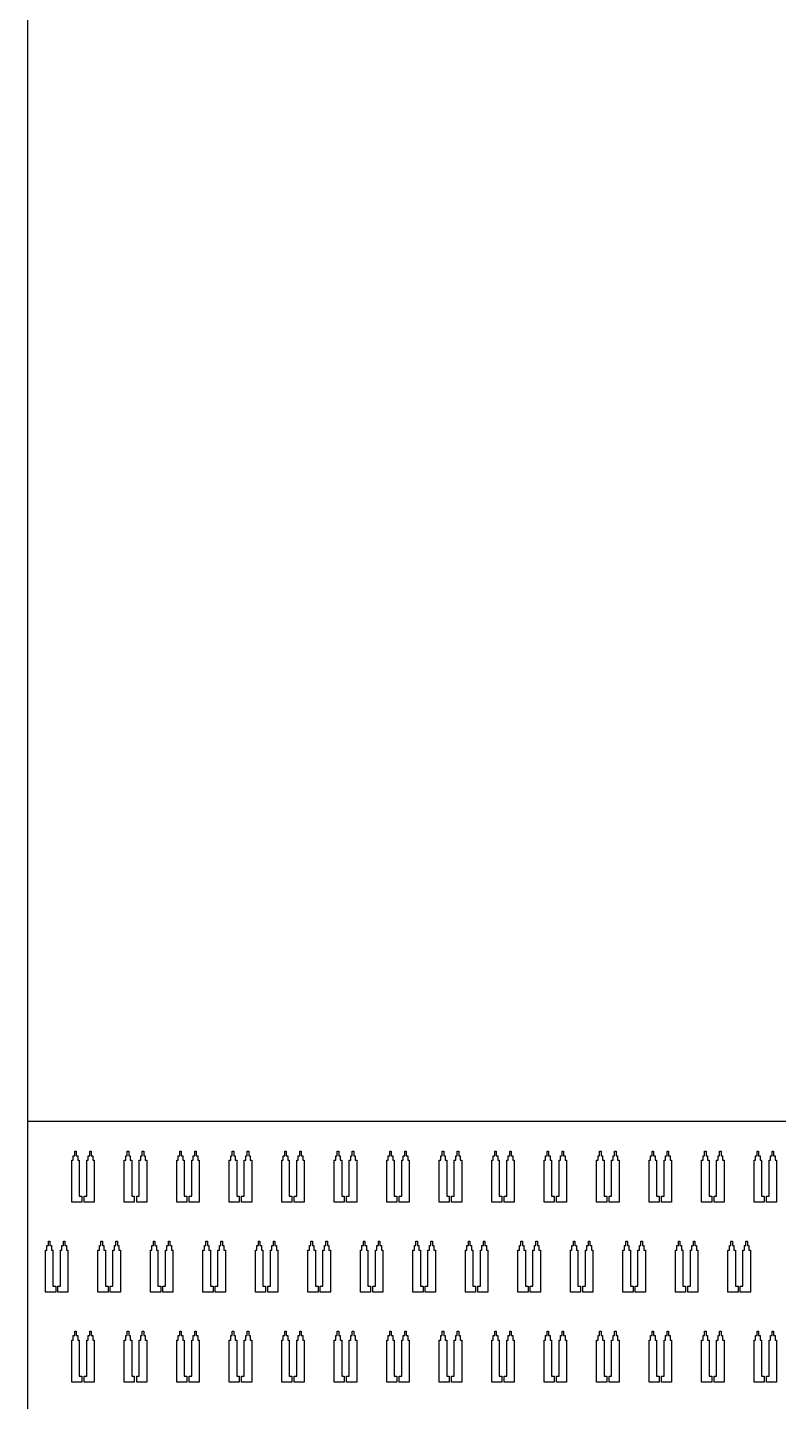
# Model space of a CAD drawing. Extents: x -38350 to 38650, y -35000 to 36000.
# Drawn here: x 20000 to 20501, y -21547 to -20630 of the extents above; entities that cross this region are included whole.
import ezdxf

# ---------------------------------------------------------------- set-up
doc = ezdxf.new("R2010")
doc.units = 0
doc.header["$MEASUREMENT"] = 0
doc.layers.add('Layer1', color=10, linetype='Continuous')

msp = doc.modelspace()

# ---------------------------------------------------------------- linework, layer by layer
for p, q in [((20000, -15000), (20000, -30000)), ((20029.5, -21414), (20029.5, -21386)), ((20029.5, -21386), (20030.5, -21386)), ((20030.5, -21386), (20030.5, -21383)), ((20030.5, -21383), (20031.5, -21383)), ((20031.5, -21383), (20031.5, -21380)), ((20031.5, -21380), (20032.5, -21380)), ((20032.5, -21380), (20032.5, -21383)), ((20032.5, -21383), (20033.5, -21383)), ((20033.5, -21383), (20033.5, -21386)), ((20033.5, -21386), (20034.5, -21386)), ((20034.5, -21386), (20034.5, -21410)), ((20039.5, -21410), (20039.5, -21386)), ((20039.5, -21386), (20040.5, -21386)), ((20040.5, -21386), (20040.5, -21383)), ((20040.5, -21383), (20041.5, -21383)), ((20041.5, -21383), (20041.5, -21380)), ((20041.5, -21380), (20042.5, -21380)), ((20042.5, -21380), (20042.5, -21383)), ((20042.5, -21383), (20043.5, -21383)), ((20043.5, -21383), (20043.5, -21386)), ((20043.5, -21386), (20044.5, -21386)), ((20044.5, -21386), (20044.5, -21414)), ((20064.5, -21414), (20064.5, -21386)), ((20064.5, -21386), (20065.5, -21386)), ((20065.5, -21386), (20065.5, -21383)), ((20065.5, -21383), (20066.5, -21383)), ((20066.5, -21383), (20066.5, -21380)), ((20066.5, -21380), (20067.5, -21380)), ((20067.5, -21380), (20067.5, -21383)), ((20067.5, -21383), (20068.5, -21383)), ((20068.5, -21383), (20068.5, -21386)), ((20068.5, -21386), (20069.5, -21386)), ((20069.5, -21386), (20069.5, -21410)), ((20074.5, -21410), (20074.5, -21386)), ((20074.5, -21386), (20075.5, -21386)), ((20075.5, -21386), (20075.5, -21383)), ((20075.5, -21383), (20076.5, -21383)), ((20076.5, -21383), (20076.5, -21380)), ((20076.5, -21380), (20077.5, -21380)), ((20077.5, -21380), (20077.5, -21383)), ((20077.5, -21383), (20078.5, -21383)), ((20078.5, -21383), (20078.5, -21386)), ((20078.5, -21386), (20079.5, -21386)), ((20079.5, -21386), (20079.5, -21414)), ((20099.5, -21414), (20099.5, -21386)), ((20099.5, -21386), (20100.5, -21386)), ((20100.5, -21386), (20100.5, -21383)), ((20100.5, -21383), (20101.5, -21383)), ((20101.5, -21383), (20101.5, -21380)), ((20101.5, -21380), (20102.5, -21380)), ((20102.5, -21380), (20102.5, -21383)), ((20102.5, -21383), (20103.5, -21383)), ((20103.5, -21383), (20103.5, -21386)), ((20103.5, -21386), (20104.5, -21386)), ((20104.5, -21386), (20104.5, -21410)), ((20109.5, -21410), (20109.5, -21386)), ((20109.5, -21386), (20110.5, -21386)), ((20110.5, -21386), (20110.5, -21383)), ((20110.5, -21383), (20111.5, -21383)), ((20111.5, -21383), (20111.5, -21380)), ((20111.5, -21380), (20112.5, -21380)), ((20112.5, -21380), (20112.5, -21383)), ((20112.5, -21383), (20113.5, -21383)), ((20113.5, -21383), (20113.5, -21386)), ((20113.5, -21386), (20114.5, -21386)), ((20114.5, -21386), (20114.5, -21414)), ((20134.5, -21414), (20134.5, -21386)), ((20134.5, -21386), (20135.5, -21386)), ((20135.5, -21386), (20135.5, -21383)), ((20135.5, -21383), (20136.5, -21383)), ((20136.5, -21383), (20136.5, -21380)), ((20136.5, -21380), (20137.5, -21380)), ((20137.5, -21380), (20137.5, -21383)), ((20137.5, -21383), (20138.5, -21383)), ((20138.5, -21383), (20138.5, -21386)), ((20138.5, -21386), (20139.5, -21386)), ((20139.5, -21386), (20139.5, -21410)), ((20144.5, -21410), (20144.5, -21386)), ((20144.5, -21386), (20145.5, -21386)), ((20145.5, -21386), (20145.5, -21383)), ((20145.5, -21383), (20146.5, -21383)), ((20146.5, -21383), (20146.5, -21380)), ((20146.5, -21380), (20147.5, -21380)), ((20147.5, -21380), (20147.5, -21383)), ((20147.5, -21383), (20148.5, -21383)), ((20148.5, -21383), (20148.5, -21386)), ((20148.5, -21386), (20149.5, -21386)), ((20149.5, -21386), (20149.5, -21414)), ((20169.5, -21414), (20169.5, -21386)), ((20169.5, -21386), (20170.5, -21386)), ((20170.5, -21386), (20170.5, -21383)), ((20170.5, -21383), (20171.5, -21383)), ((20171.5, -21383), (20171.5, -21380)), ((20171.5, -21380), (20172.5, -21380)), ((20172.5, -21380), (20172.5, -21383)), ((20172.5, -21383), (20173.5, -21383)), ((20173.5, -21383), (20173.5, -21386)), ((20173.5, -21386), (20174.5, -21386)), ((20174.5, -21386), (20174.5, -21410)), ((20179.5, -21410), (20179.5, -21386)), ((20179.5, -21386), (20180.5, -21386)), ((20180.5, -21386), (20180.5, -21383)), ((20180.5, -21383), (20181.5, -21383)), ((20181.5, -21383), (20181.5, -21380)), ((20181.5, -21380), (20182.5, -21380)), ((20182.5, -21380), (20182.5, -21383)), ((20182.5, -21383), (20183.5, -21383)), ((20183.5, -21383), (20183.5, -21386)), ((20183.5, -21386), (20184.5, -21386)), ((20184.5, -21386), (20184.5, -21414)), ((20204.5, -21414), (20204.5, -21386)), ((20204.5, -21386), (20205.5, -21386)), ((20205.5, -21386), (20205.5, -21383)), ((20205.5, -21383), (20206.5, -21383)), ((20206.5, -21383), (20206.5, -21380)), ((20206.5, -21380), (20207.5, -21380)), ((20207.5, -21380), (20207.5, -21383)), ((20207.5, -21383), (20208.5, -21383)), ((20208.5, -21383), (20208.5, -21386)), ((20208.5, -21386), (20209.5, -21386)), ((20209.5, -21386), (20209.5, -21410)), ((20214.5, -21410), (20214.5, -21386)), ((20214.5, -21386), (20215.5, -21386)), ((20215.5, -21386), (20215.5, -21383)), ((20215.5, -21383), (20216.5, -21383)), ((20216.5, -21383), (20216.5, -21380)), ((20216.5, -21380), (20217.5, -21380)), ((20217.5, -21380), (20217.5, -21383)), ((20217.5, -21383), (20218.5, -21383)), ((20218.5, -21383), (20218.5, -21386)), ((20218.5, -21386), (20219.5, -21386)), ((20219.5, -21386), (20219.5, -21414)), ((20239.5, -21414), (20239.5, -21386)), ((20239.5, -21386), (20240.5, -21386)), ((20240.5, -21386), (20240.5, -21383)), ((20240.5, -21383), (20241.5, -21383)), ((20241.5, -21383), (20241.5, -21380)), ((20241.5, -21380), (20242.5, -21380)), ((20242.5, -21380), (20242.5, -21383)), ((20242.5, -21383), (20243.5, -21383)), ((20243.5, -21383), (20243.5, -21386)), ((20243.5, -21386), (20244.5, -21386)), ((20244.5, -21386), (20244.5, -21410)), ((20249.5, -21410), (20249.5, -21386)), ((20249.5, -21386), (20250.5, -21386)), ((20250.5, -21386), (20250.5, -21383)), ((20250.5, -21383), (20251.5, -21383)), ((20251.5, -21383), (20251.5, -21380)), ((20251.5, -21380), (20252.5, -21380)), ((20252.5, -21380), (20252.5, -21383)), ((20252.5, -21383), (20253.5, -21383)), ((20253.5, -21383), (20253.5, -21386)), ((20253.5, -21386), (20254.5, -21386)), ((20254.5, -21386), (20254.5, -21414)), ((20274.5, -21414), (20274.5, -21386)), ((20274.5, -21386), (20275.5, -21386)), ((20275.5, -21386), (20275.5, -21383)), ((20275.5, -21383), (20276.5, -21383)), ((20276.5, -21383), (20276.5, -21380)), ((20276.5, -21380), (20277.5, -21380)), ((20277.5, -21380), (20277.5, -21383)), ((20277.5, -21383), (20278.5, -21383)), ((20278.5, -21383), (20278.5, -21386)), ((20278.5, -21386), (20279.5, -21386)), ((20279.5, -21386), (20279.5, -21410)), ((20284.5, -21410), (20284.5, -21386)), ((20284.5, -21386), (20285.5, -21386)), ((20285.5, -21386), (20285.5, -21383)), ((20285.5, -21383), (20286.5, -21383)), ((20286.5, -21383), (20286.5, -21380)), ((20286.5, -21380), (20287.5, -21380)), ((20287.5, -21380), (20287.5, -21383)), ((20287.5, -21383), (20288.5, -21383)), ((20288.5, -21383), (20288.5, -21386)), ((20288.5, -21386), (20289.5, -21386)), ((20289.5, -21386), (20289.5, -21414)), ((20309.5, -21414), (20309.5, -21386)), ((20309.5, -21386), (20310.5, -21386)), ((20310.5, -21386), (20310.5, -21383)), ((20310.5, -21383), (20311.5, -21383)), ((20311.5, -21383), (20311.5, -21380)), ((20311.5, -21380), (20312.5, -21380)), ((20312.5, -21380), (20312.5, -21383)), ((20312.5, -21383), (20313.5, -21383)), ((20313.5, -21383), (20313.5, -21386)), ((20313.5, -21386), (20314.5, -21386)), ((20314.5, -21386), (20314.5, -21410)), ((20319.5, -21410), (20319.5, -21386)), ((20319.5, -21386), (20320.5, -21386)), ((20320.5, -21386), (20320.5, -21383)), ((20320.5, -21383), (20321.5, -21383)), ((20321.5, -21383), (20321.5, -21380)), ((20321.5, -21380), (20322.5, -21380)), ((20322.5, -21380), (20322.5, -21383)), ((20322.5, -21383), (20323.5, -21383)), ((20323.5, -21383), (20323.5, -21386)), ((20323.5, -21386), (20324.5, -21386)), ((20324.5, -21386), (20324.5, -21414)), ((20344.5, -21414), (20344.5, -21386)), ((20344.5, -21386), (20345.5, -21386)), ((20345.5, -21386), (20345.5, -21383)), ((20345.5, -21383), (20346.5, -21383)), ((20346.5, -21383), (20346.5, -21380)), ((20346.5, -21380), (20347.5, -21380)), ((20347.5, -21380), (20347.5, -21383)), ((20347.5, -21383), (20348.5, -21383)), ((20348.5, -21383), (20348.5, -21386)), ((20348.5, -21386), (20349.5, -21386)), ((20349.5, -21386), (20349.5, -21410)), ((20354.5, -21410), (20354.5, -21386)), ((20354.5, -21386), (20355.5, -21386)), ((20355.5, -21386), (20355.5, -21383)), ((20355.5, -21383), (20356.5, -21383)), ((20356.5, -21383), (20356.5, -21380)), ((20356.5, -21380), (20357.5, -21380)), ((20357.5, -21380), (20357.5, -21383)), ((20357.5, -21383), (20358.5, -21383)), ((20358.5, -21383), (20358.5, -21386)), ((20358.5, -21386), (20359.5, -21386)), ((20359.5, -21386), (20359.5, -21414)), ((20379.5, -21414), (20379.5, -21386)), ((20379.5, -21386), (20380.5, -21386)), ((20380.5, -21386), (20380.5, -21383)), ((20380.5, -21383), (20381.5, -21383)), ((20381.5, -21383), (20381.5, -21380)), ((20381.5, -21380), (20382.5, -21380)), ((20382.5, -21380), (20382.5, -21383)), ((20382.5, -21383), (20383.5, -21383)), ((20383.5, -21383), (20383.5, -21386)), ((20383.5, -21386), (20384.5, -21386)), ((20384.5, -21386), (20384.5, -21410)), ((20389.5, -21410), (20389.5, -21386)), ((20389.5, -21386), (20390.5, -21386)), ((20390.5, -21386), (20390.5, -21383)), ((20390.5, -21383), (20391.5, -21383)), ((20391.5, -21383), (20391.5, -21380)), ((20391.5, -21380), (20392.5, -21380)), ((20392.5, -21380), (20392.5, -21383)), ((20392.5, -21383), (20393.5, -21383)), ((20393.5, -21383), (20393.5, -21386)), ((20393.5, -21386), (20394.5, -21386)), ((20394.5, -21386), (20394.5, -21414)), ((20414.5, -21414), (20414.5, -21386)), ((20414.5, -21386), (20415.5, -21386)), ((20415.5, -21386), (20415.5, -21383)), ((20415.5, -21383), (20416.5, -21383)), ((20416.5, -21383), (20416.5, -21380)), ((20416.5, -21380), (20417.5, -21380)), ((20417.5, -21380), (20417.5, -21383)), ((20417.5, -21383), (20418.5, -21383)), ((20418.5, -21383), (20418.5, -21386)), ((20418.5, -21386), (20419.5, -21386)), ((20419.5, -21386), (20419.5, -21410)), ((20424.5, -21410), (20424.5, -21386)), ((20424.5, -21386), (20425.5, -21386)), ((20425.5, -21386), (20425.5, -21383)), ((20425.5, -21383), (20426.5, -21383)), ((20426.5, -21383), (20426.5, -21380)), ((20426.5, -21380), (20427.5, -21380)), ((20427.5, -21380), (20427.5, -21383)), ((20427.5, -21383), (20428.5, -21383)), ((20428.5, -21383), (20428.5, -21386)), ((20428.5, -21386), (20429.5, -21386)), ((20429.5, -21386), (20429.5, -21414)), ((20449.5, -21414), (20449.5, -21386)), ((20449.5, -21386), (20450.5, -21386)), ((20450.5, -21386), (20450.5, -21383)), ((20450.5, -21383), (20451.5, -21383)), ((20451.5, -21383), (20451.5, -21380)), ((20451.5, -21380), (20452.5, -21380)), ((20452.5, -21380), (20452.5, -21383)), ((20452.5, -21383), (20453.5, -21383)), ((20453.5, -21383), (20453.5, -21386)), ((20453.5, -21386), (20454.5, -21386)), ((20454.5, -21386), (20454.5, -21410)), ((20459.5, -21410), (20459.5, -21386)), ((20459.5, -21386), (20460.5, -21386)), ((20460.5, -21386), (20460.5, -21383)), ((20460.5, -21383), (20461.5, -21383)), ((20461.5, -21383), (20461.5, -21380)), ((20461.5, -21380), (20462.5, -21380)), ((20462.5, -21380), (20462.5, -21383)), ((20462.5, -21383), (20463.5, -21383)), ((20463.5, -21383), (20463.5, -21386)), ((20463.5, -21386), (20464.5, -21386)), ((20464.5, -21386), (20464.5, -21414)), ((20484.5, -21414), (20484.5, -21386)), ((20484.5, -21386), (20485.5, -21386)), ((20485.5, -21386), (20485.5, -21383)), ((20485.5, -21383), (20486.5, -21383)), ((20486.5, -21383), (20486.5, -21380)), ((20486.5, -21380), (20487.5, -21380)), ((20487.5, -21380), (20487.5, -21383)), ((20487.5, -21383), (20488.5, -21383)), ((20488.5, -21383), (20488.5, -21386)), ((20488.5, -21386), (20489.5, -21386)), ((20489.5, -21386), (20489.5, -21410)), ((20494.5, -21410), (20494.5, -21386)), ((20494.5, -21386), (20495.5, -21386)), ((20495.5, -21386), (20495.5, -21383)), ((20495.5, -21383), (20496.5, -21383)), ((20496.5, -21383), (20496.5, -21380)), ((20496.5, -21380), (20497.5, -21380)), ((20497.5, -21380), (20497.5, -21383)), ((20497.5, -21383), (20498.5, -21383)), ((20498.5, -21383), (20498.5, -21386)), ((20498.5, -21386), (20499.5, -21386)), ((20499.5, -21386), (20499.5, -21414)), ((20036.2, -21414), (20029.5, -21414)), ((20034.5, -21410), (20036.2, -21410)), ((20036.2, -21410), (20036.2, -21414)), ((20037.8, -21414), (20037.8, -21410)), ((20037.8, -21410), (20039.5, -21410)), ((20044.5, -21414), (20037.8, -21414)), ((20071.2, -21414), (20064.5, -21414)), ((20069.5, -21410), (20071.2, -21410)), ((20071.2, -21410), (20071.2, -21414)), ((20072.8, -21414), (20072.8, -21410)), ((20072.8, -21410), (20074.5, -21410)), ((20079.5, -21414), (20072.8, -21414)), ((20106.2, -21414), (20099.5, -21414)), ((20104.5, -21410), (20106.2, -21410)), ((20106.2, -21410), (20106.2, -21414)), ((20107.8, -21414), (20107.8, -21410)), ((20107.8, -21410), (20109.5, -21410)), ((20114.5, -21414), (20107.8, -21414)), ((20141.2, -21414), (20134.5, -21414)), ((20139.5, -21410), (20141.2, -21410)), ((20141.2, -21410), (20141.2, -21414)), ((20142.8, -21414), (20142.8, -21410)), ((20142.8, -21410), (20144.5, -21410)), ((20149.5, -21414), (20142.8, -21414)), ((20176.2, -21414), (20169.5, -21414)), ((20174.5, -21410), (20176.2, -21410)), ((20176.2, -21410), (20176.2, -21414)), ((20177.8, -21414), (20177.8, -21410)), ((20177.8, -21410), (20179.5, -21410)), ((20184.5, -21414), (20177.8, -21414)), ((20211.2, -21414), (20204.5, -21414)), ((20209.5, -21410), (20211.2, -21410)), ((20211.2, -21410), (20211.2, -21414)), ((20212.8, -21414), (20212.8, -21410)), ((20212.8, -21410), (20214.5, -21410)), ((20219.5, -21414), (20212.8, -21414)), ((20246.2, -21414), (20239.5, -21414)), ((20244.5, -21410), (20246.2, -21410)), ((20246.2, -21410), (20246.2, -21414)), ((20247.8, -21414), (20247.8, -21410)), ((20247.8, -21410), (20249.5, -21410)), ((20254.5, -21414), (20247.8, -21414)), ((20281.2, -21414), (20274.5, -21414)), ((20279.5, -21410), (20281.2, -21410)), ((20281.2, -21410), (20281.2, -21414)), ((20282.8, -21414), (20282.8, -21410)), ((20282.8, -21410), (20284.5, -21410)), ((20289.5, -21414), (20282.8, -21414)), ((20316.2, -21414), (20309.5, -21414)), ((20314.5, -21410), (20316.2, -21410)), ((20316.2, -21410), (20316.2, -21414)), ((20317.8, -21414), (20317.8, -21410)), ((20317.8, -21410), (20319.5, -21410)), ((20324.5, -21414), (20317.8, -21414)), ((20351.2, -21414), (20344.5, -21414)), ((20349.5, -21410), (20351.2, -21410)), ((20351.2, -21410), (20351.2, -21414)), ((20352.8, -21414), (20352.8, -21410)), ((20352.8, -21410), (20354.5, -21410)), ((20359.5, -21414), (20352.8, -21414)), ((20386.2, -21414), (20379.5, -21414)), ((20384.5, -21410), (20386.2, -21410)), ((20386.2, -21410), (20386.2, -21414)), ((20387.8, -21414), (20387.8, -21410)), ((20387.8, -21410), (20389.5, -21410)), ((20394.5, -21414), (20387.8, -21414)), ((20421.2, -21414), (20414.5, -21414)), ((20419.5, -21410), (20421.2, -21410)), ((20421.2, -21410), (20421.2, -21414)), ((20422.8, -21414), (20422.8, -21410)), ((20422.8, -21410), (20424.5, -21410)), ((20429.5, -21414), (20422.8, -21414)), ((20456.2, -21414), (20449.5, -21414)), ((20454.5, -21410), (20456.2, -21410)), ((20456.2, -21410), (20456.2, -21414)), ((20457.8, -21414), (20457.8, -21410)), ((20457.8, -21410), (20459.5, -21410)), ((20464.5, -21414), (20457.8, -21414)), ((20491.2, -21414), (20484.5, -21414)), ((20489.5, -21410), (20491.2, -21410)), ((20491.2, -21410), (20491.2, -21414)), ((20492.8, -21414), (20492.8, -21410)), ((20492.8, -21410), (20494.5, -21410)), ((20499.5, -21414), (20492.8, -21414)), ((20014, -21443), (20014, -21440)), ((20014, -21440), (20015, -21440)), ((20015, -21440), (20015, -21443)), ((20024, -21443), (20024, -21440)), ((20024, -21440), (20025, -21440)), ((20025, -21440), (20025, -21443)), ((20049, -21443), (20049, -21440)), ((20049, -21440), (20050, -21440)), ((20050, -21440), (20050, -21443)), ((20059, -21443), (20059, -21440)), ((20059, -21440), (20060, -21440)), ((20060, -21440), (20060, -21443)), ((20084, -21443), (20084, -21440)), ((20084, -21440), (20085, -21440)), ((20085, -21440), (20085, -21443)), ((20094, -21443), (20094, -21440)), ((20094, -21440), (20095, -21440)), ((20095, -21440), (20095, -21443)), ((20119, -21443), (20119, -21440)), ((20119, -21440), (20120, -21440)), ((20120, -21440), (20120, -21443)), ((20129, -21443), (20129, -21440)), ((20129, -21440), (20130, -21440)), ((20130, -21440), (20130, -21443)), ((20154, -21443), (20154, -21440)), ((20154, -21440), (20155, -21440)), ((20155, -21440), (20155, -21443)), ((20164, -21443), (20164, -21440)), ((20164, -21440), (20165, -21440)), ((20165, -21440), (20165, -21443)), ((20189, -21443), (20189, -21440)), ((20189, -21440), (20190, -21440)), ((20190, -21440), (20190, -21443)), ((20199, -21443), (20199, -21440)), ((20199, -21440), (20200, -21440)), ((20200, -21440), (20200, -21443)), ((20224, -21443), (20224, -21440)), ((20224, -21440), (20225, -21440)), ((20225, -21440), (20225, -21443)), ((20234, -21443), (20234, -21440)), ((20234, -21440), (20235, -21440)), ((20235, -21440), (20235, -21443)), ((20259, -21443), (20259, -21440)), ((20259, -21440), (20260, -21440)), ((20260, -21440), (20260, -21443)), ((20269, -21443), (20269, -21440)), ((20269, -21440), (20270, -21440)), ((20270, -21440), (20270, -21443)), ((20294, -21443), (20294, -21440)), ((20294, -21440), (20295, -21440)), ((20295, -21440), (20295, -21443)), ((20304, -21443), (20304, -21440)), ((20304, -21440), (20305, -21440)), ((20305, -21440), (20305, -21443)), ((20329, -21443), (20329, -21440)), ((20329, -21440), (20330, -21440)), ((20330, -21440), (20330, -21443)), ((20339, -21443), (20339, -21440)), ((20339, -21440), (20340, -21440)), ((20340, -21440), (20340, -21443)), ((20364, -21443), (20364, -21440)), ((20364, -21440), (20365, -21440)), ((20365, -21440), (20365, -21443)), ((20374, -21443), (20374, -21440)), ((20374, -21440), (20375, -21440)), ((20375, -21440), (20375, -21443)), ((20399, -21443), (20399, -21440)), ((20399, -21440), (20400, -21440)), ((20400, -21440), (20400, -21443)), ((20409, -21443), (20409, -21440)), ((20409, -21440), (20410, -21440)), ((20410, -21440), (20410, -21443)), ((20434, -21443), (20434, -21440)), ((20434, -21440), (20435, -21440)), ((20435, -21440), (20435, -21443)), ((20444, -21443), (20444, -21440)), ((20444, -21440), (20445, -21440)), ((20445, -21440), (20445, -21443)), ((20469, -21443), (20469, -21440)), ((20469, -21440), (20470, -21440)), ((20470, -21440), (20470, -21443)), ((20479, -21443), (20479, -21440)), ((20479, -21440), (20480, -21440)), ((20480, -21440), (20480, -21443)), ((20012, -21474), (20012, -21446)), ((20012, -21446), (20013, -21446)), ((20013, -21446), (20013, -21443)), ((20013, -21443), (20014, -21443)), ((20015, -21443), (20016, -21443)), ((20016, -21443), (20016, -21446)), ((20016, -21446), (20017, -21446)), ((20017, -21446), (20017, -21470)), ((20022, -21470), (20022, -21446)), ((20022, -21446), (20023, -21446)), ((20023, -21446), (20023, -21443)), ((20023, -21443), (20024, -21443)), ((20025, -21443), (20026, -21443)), ((20026, -21443), (20026, -21446)), ((20026, -21446), (20027, -21446)), ((20027, -21446), (20027, -21474)), ((20047, -21474), (20047, -21446)), ((20047, -21446), (20048, -21446)), ((20048, -21446), (20048, -21443)), ((20048, -21443), (20049, -21443)), ((20050, -21443), (20051, -21443)), ((20051, -21443), (20051, -21446)), ((20051, -21446), (20052, -21446)), ((20052, -21446), (20052, -21470)), ((20057, -21470), (20057, -21446)), ((20057, -21446), (20058, -21446)), ((20058, -21446), (20058, -21443)), ((20058, -21443), (20059, -21443)), ((20060, -21443), (20061, -21443)), ((20061, -21443), (20061, -21446)), ((20061, -21446), (20062, -21446)), ((20062, -21446), (20062, -21474)), ((20082, -21474), (20082, -21446)), ((20082, -21446), (20083, -21446)), ((20083, -21446), (20083, -21443)), ((20083, -21443), (20084, -21443)), ((20085, -21443), (20086, -21443)), ((20086, -21443), (20086, -21446)), ((20086, -21446), (20087, -21446)), ((20087, -21446), (20087, -21470)), ((20092, -21470), (20092, -21446)), ((20092, -21446), (20093, -21446)), ((20093, -21446), (20093, -21443)), ((20093, -21443), (20094, -21443)), ((20095, -21443), (20096, -21443)), ((20096, -21443), (20096, -21446)), ((20096, -21446), (20097, -21446)), ((20097, -21446), (20097, -21474)), ((20117, -21474), (20117, -21446)), ((20117, -21446), (20118, -21446)), ((20118, -21446), (20118, -21443)), ((20118, -21443), (20119, -21443)), ((20120, -21443), (20121, -21443)), ((20121, -21443), (20121, -21446)), ((20121, -21446), (20122, -21446)), ((20122, -21446), (20122, -21470)), ((20127, -21470), (20127, -21446)), ((20127, -21446), (20128, -21446)), ((20128, -21446), (20128, -21443)), ((20128, -21443), (20129, -21443)), ((20130, -21443), (20131, -21443)), ((20131, -21443), (20131, -21446)), ((20131, -21446), (20132, -21446)), ((20132, -21446), (20132, -21474)), ((20152, -21474), (20152, -21446)), ((20152, -21446), (20153, -21446)), ((20153, -21446), (20153, -21443)), ((20153, -21443), (20154, -21443)), ((20155, -21443), (20156, -21443)), ((20156, -21443), (20156, -21446)), ((20156, -21446), (20157, -21446)), ((20157, -21446), (20157, -21470)), ((20162, -21470), (20162, -21446)), ((20162, -21446), (20163, -21446)), ((20163, -21446), (20163, -21443)), ((20163, -21443), (20164, -21443)), ((20165, -21443), (20166, -21443)), ((20166, -21443), (20166, -21446)), ((20166, -21446), (20167, -21446)), ((20167, -21446), (20167, -21474)), ((20187, -21474), (20187, -21446)), ((20187, -21446), (20188, -21446)), ((20188, -21446), (20188, -21443)), ((20188, -21443), (20189, -21443)), ((20190, -21443), (20191, -21443)), ((20191, -21443), (20191, -21446)), ((20191, -21446), (20192, -21446)), ((20192, -21446), (20192, -21470)), ((20197, -21470), (20197, -21446)), ((20197, -21446), (20198, -21446)), ((20198, -21446), (20198, -21443)), ((20198, -21443), (20199, -21443)), ((20200, -21443), (20201, -21443)), ((20201, -21443), (20201, -21446)), ((20201, -21446), (20202, -21446)), ((20202, -21446), (20202, -21474)), ((20222, -21474), (20222, -21446)), ((20222, -21446), (20223, -21446)), ((20223, -21446), (20223, -21443)), ((20223, -21443), (20224, -21443)), ((20225, -21443), (20226, -21443)), ((20226, -21443), (20226, -21446)), ((20226, -21446), (20227, -21446)), ((20227, -21446), (20227, -21470)), ((20232, -21470), (20232, -21446)), ((20232, -21446), (20233, -21446)), ((20233, -21446), (20233, -21443)), ((20233, -21443), (20234, -21443)), ((20235, -21443), (20236, -21443)), ((20236, -21443), (20236, -21446)), ((20236, -21446), (20237, -21446)), ((20237, -21446), (20237, -21474)), ((20257, -21474), (20257, -21446)), ((20257, -21446), (20258, -21446)), ((20258, -21446), (20258, -21443)), ((20258, -21443), (20259, -21443)), ((20260, -21443), (20261, -21443)), ((20261, -21443), (20261, -21446)), ((20261, -21446), (20262, -21446)), ((20262, -21446), (20262, -21470)), ((20267, -21470), (20267, -21446)), ((20267, -21446), (20268, -21446)), ((20268, -21446), (20268, -21443)), ((20268, -21443), (20269, -21443)), ((20270, -21443), (20271, -21443)), ((20271, -21443), (20271, -21446)), ((20271, -21446), (20272, -21446)), ((20272, -21446), (20272, -21474)), ((20292, -21474), (20292, -21446)), ((20292, -21446), (20293, -21446)), ((20293, -21446), (20293, -21443)), ((20293, -21443), (20294, -21443)), ((20295, -21443), (20296, -21443)), ((20296, -21443), (20296, -21446)), ((20296, -21446), (20297, -21446)), ((20297, -21446), (20297, -21470)), ((20302, -21470), (20302, -21446)), ((20302, -21446), (20303, -21446)), ((20303, -21446), (20303, -21443)), ((20303, -21443), (20304, -21443)), ((20305, -21443), (20306, -21443)), ((20306, -21443), (20306, -21446)), ((20306, -21446), (20307, -21446)), ((20307, -21446), (20307, -21474)), ((20327, -21474), (20327, -21446)), ((20327, -21446), (20328, -21446)), ((20328, -21446), (20328, -21443)), ((20328, -21443), (20329, -21443)), ((20330, -21443), (20331, -21443)), ((20331, -21443), (20331, -21446)), ((20331, -21446), (20332, -21446)), ((20332, -21446), (20332, -21470)), ((20337, -21470), (20337, -21446)), ((20337, -21446), (20338, -21446)), ((20338, -21446), (20338, -21443)), ((20338, -21443), (20339, -21443)), ((20340, -21443), (20341, -21443)), ((20341, -21443), (20341, -21446)), ((20341, -21446), (20342, -21446)), ((20342, -21446), (20342, -21474)), ((20362, -21474), (20362, -21446)), ((20362, -21446), (20363, -21446)), ((20363, -21446), (20363, -21443)), ((20363, -21443), (20364, -21443)), ((20365, -21443), (20366, -21443)), ((20366, -21443), (20366, -21446)), ((20366, -21446), (20367, -21446)), ((20367, -21446), (20367, -21470)), ((20372, -21470), (20372, -21446)), ((20372, -21446), (20373, -21446)), ((20373, -21446), (20373, -21443)), ((20373, -21443), (20374, -21443)), ((20375, -21443), (20376, -21443)), ((20376, -21443), (20376, -21446)), ((20376, -21446), (20377, -21446)), ((20377, -21446), (20377, -21474)), ((20397, -21474), (20397, -21446)), ((20397, -21446), (20398, -21446)), ((20398, -21446), (20398, -21443)), ((20398, -21443), (20399, -21443)), ((20400, -21443), (20401, -21443)), ((20401, -21443), (20401, -21446)), ((20401, -21446), (20402, -21446)), ((20402, -21446), (20402, -21470)), ((20407, -21470), (20407, -21446)), ((20407, -21446), (20408, -21446)), ((20408, -21446), (20408, -21443)), ((20408, -21443), (20409, -21443)), ((20410, -21443), (20411, -21443)), ((20411, -21443), (20411, -21446)), ((20411, -21446), (20412, -21446)), ((20412, -21446), (20412, -21474)), ((20432, -21474), (20432, -21446)), ((20432, -21446), (20433, -21446)), ((20433, -21446), (20433, -21443)), ((20433, -21443), (20434, -21443)), ((20435, -21443), (20436, -21443)), ((20436, -21443), (20436, -21446)), ((20436, -21446), (20437, -21446)), ((20437, -21446), (20437, -21470)), ((20442, -21470), (20442, -21446)), ((20442, -21446), (20443, -21446)), ((20443, -21446), (20443, -21443)), ((20443, -21443), (20444, -21443)), ((20445, -21443), (20446, -21443)), ((20446, -21443), (20446, -21446)), ((20446, -21446), (20447, -21446)), ((20447, -21446), (20447, -21474)), ((20467, -21474), (20467, -21446)), ((20467, -21446), (20468, -21446)), ((20468, -21446), (20468, -21443)), ((20468, -21443), (20469, -21443)), ((20470, -21443), (20471, -21443)), ((20471, -21443), (20471, -21446)), ((20471, -21446), (20472, -21446)), ((20472, -21446), (20472, -21470)), ((20477, -21470), (20477, -21446)), ((20477, -21446), (20478, -21446)), ((20478, -21446), (20478, -21443)), ((20478, -21443), (20479, -21443)), ((20480, -21443), (20481, -21443)), ((20481, -21443), (20481, -21446)), ((20481, -21446), (20482, -21446)), ((20482, -21446), (20482, -21474)), ((20017, -21470), (20018.8, -21470)), ((20018.8, -21470), (20018.8, -21474)), ((20020.2, -21474), (20020.2, -21470)), ((20020.2, -21470), (20022, -21470)), ((20052, -21470), (20053.8, -21470)), ((20053.8, -21470), (20053.8, -21474)), ((20055.2, -21474), (20055.2, -21470)), ((20055.2, -21470), (20057, -21470)), ((20087, -21470), (20088.8, -21470)), ((20088.8, -21470), (20088.8, -21474)), ((20090.2, -21474), (20090.2, -21470)), ((20090.2, -21470), (20092, -21470)), ((20122, -21470), (20123.8, -21470)), ((20123.8, -21470), (20123.8, -21474)), ((20125.2, -21474), (20125.2, -21470)), ((20125.2, -21470), (20127, -21470)), ((20157, -21470), (20158.8, -21470)), ((20158.8, -21470), (20158.8, -21474)), ((20160.2, -21474), (20160.2, -21470)), ((20160.2, -21470), (20162, -21470)), ((20192, -21470), (20193.8, -21470)), ((20193.8, -21470), (20193.8, -21474)), ((20195.2, -21474), (20195.2, -21470)), ((20195.2, -21470), (20197, -21470)), ((20227, -21470), (20228.8, -21470)), ((20228.8, -21470), (20228.8, -21474)), ((20230.2, -21474), (20230.2, -21470)), ((20230.2, -21470), (20232, -21470)), ((20262, -21470), (20263.8, -21470)), ((20263.8, -21470), (20263.8, -21474)), ((20265.2, -21474), (20265.2, -21470)), ((20265.2, -21470), (20267, -21470)), ((20297, -21470), (20298.8, -21470)), ((20298.8, -21470), (20298.8, -21474)), ((20300.2, -21474), (20300.2, -21470)), ((20300.2, -21470), (20302, -21470)), ((20332, -21470), (20333.8, -21470)), ((20333.8, -21470), (20333.8, -21474)), ((20335.2, -21474), (20335.2, -21470)), ((20335.2, -21470), (20337, -21470)), ((20367, -21470), (20368.8, -21470)), ((20368.8, -21470), (20368.8, -21474)), ((20370.2, -21474), (20370.2, -21470)), ((20370.2, -21470), (20372, -21470)), ((20402, -21470), (20403.8, -21470)), ((20403.8, -21470), (20403.8, -21474)), ((20405.2, -21474), (20405.2, -21470)), ((20405.2, -21470), (20407, -21470)), ((20437, -21470), (20438.8, -21470)), ((20438.8, -21470), (20438.8, -21474)), ((20440.2, -21474), (20440.2, -21470)), ((20440.2, -21470), (20442, -21470)), ((20472, -21470), (20473.8, -21470)), ((20473.8, -21470), (20473.8, -21474)), ((20475.2, -21474), (20475.2, -21470)), ((20475.2, -21470), (20477, -21470)), ((20018.8, -21474), (20012, -21474)), ((20027, -21474), (20020.2, -21474)), ((20053.8, -21474), (20047, -21474)), ((20062, -21474), (20055.2, -21474)), ((20088.8, -21474), (20082, -21474)), ((20097, -21474), (20090.2, -21474)), ((20123.8, -21474), (20117, -21474)), ((20132, -21474), (20125.2, -21474)), ((20158.8, -21474), (20152, -21474)), ((20167, -21474), (20160.2, -21474)), ((20193.8, -21474), (20187, -21474)), ((20202, -21474), (20195.2, -21474)), ((20228.8, -21474), (20222, -21474)), ((20237, -21474), (20230.2, -21474)), ((20263.8, -21474), (20257, -21474)), ((20272, -21474), (20265.2, -21474)), ((20298.8, -21474), (20292, -21474)), ((20307, -21474), (20300.2, -21474)), ((20333.8, -21474), (20327, -21474)), ((20342, -21474), (20335.2, -21474)), ((20368.8, -21474), (20362, -21474)), ((20377, -21474), (20370.2, -21474)), ((20403.8, -21474), (20397, -21474)), ((20412, -21474), (20405.2, -21474)), ((20438.8, -21474), (20432, -21474)), ((20447, -21474), (20440.2, -21474)), ((20473.8, -21474), (20467, -21474)), ((20482, -21474), (20475.2, -21474)), ((20029.5, -21534), (20029.5, -21506)), ((20029.5, -21506), (20030.5, -21506)), ((20030.5, -21506), (20030.5, -21503)), ((20030.5, -21503), (20031.5, -21503)), ((20031.5, -21503), (20031.5, -21500)), ((20031.5, -21500), (20032.5, -21500)), ((20032.5, -21500), (20032.5, -21503)), ((20032.5, -21503), (20033.5, -21503)), ((20033.5, -21503), (20033.5, -21506)), ((20033.5, -21506), (20034.5, -21506)), ((20034.5, -21506), (20034.5, -21530)), ((20039.5, -21530), (20039.5, -21506)), ((20039.5, -21506), (20040.5, -21506)), ((20040.5, -21506), (20040.5, -21503)), ((20040.5, -21503), (20041.5, -21503)), ((20041.5, -21503), (20041.5, -21500)), ((20041.5, -21500), (20042.5, -21500)), ((20042.5, -21500), (20042.5, -21503)), ((20042.5, -21503), (20043.5, -21503)), ((20043.5, -21503), (20043.5, -21506)), ((20043.5, -21506), (20044.5, -21506)), ((20044.5, -21506), (20044.5, -21534)), ((20064.5, -21534), (20064.5, -21506)), ((20064.5, -21506), (20065.5, -21506)), ((20065.5, -21506), (20065.5, -21503)), ((20065.5, -21503), (20066.5, -21503)), ((20066.5, -21503), (20066.5, -21500)), ((20066.5, -21500), (20067.5, -21500)), ((20067.5, -21500), (20067.5, -21503)), ((20067.5, -21503), (20068.5, -21503)), ((20068.5, -21503), (20068.5, -21506)), ((20068.5, -21506), (20069.5, -21506)), ((20069.5, -21506), (20069.5, -21530)), ((20074.5, -21530), (20074.5, -21506)), ((20074.5, -21506), (20075.5, -21506)), ((20075.5, -21506), (20075.5, -21503)), ((20075.5, -21503), (20076.5, -21503)), ((20076.5, -21503), (20076.5, -21500)), ((20076.5, -21500), (20077.5, -21500)), ((20077.5, -21500), (20077.5, -21503)), ((20077.5, -21503), (20078.5, -21503)), ((20078.5, -21503), (20078.5, -21506)), ((20078.5, -21506), (20079.5, -21506)), ((20079.5, -21506), (20079.5, -21534)), ((20099.5, -21534), (20099.5, -21506)), ((20099.5, -21506), (20100.5, -21506)), ((20100.5, -21506), (20100.5, -21503)), ((20100.5, -21503), (20101.5, -21503)), ((20101.5, -21503), (20101.5, -21500)), ((20101.5, -21500), (20102.5, -21500)), ((20102.5, -21500), (20102.5, -21503)), ((20102.5, -21503), (20103.5, -21503)), ((20103.5, -21503), (20103.5, -21506)), ((20103.5, -21506), (20104.5, -21506)), ((20104.5, -21506), (20104.5, -21530)), ((20109.5, -21530), (20109.5, -21506)), ((20109.5, -21506), (20110.5, -21506)), ((20110.5, -21506), (20110.5, -21503)), ((20110.5, -21503), (20111.5, -21503)), ((20111.5, -21503), (20111.5, -21500)), ((20111.5, -21500), (20112.5, -21500)), ((20112.5, -21500), (20112.5, -21503)), ((20112.5, -21503), (20113.5, -21503)), ((20113.5, -21503), (20113.5, -21506)), ((20113.5, -21506), (20114.5, -21506)), ((20114.5, -21506), (20114.5, -21534)), ((20134.5, -21534), (20134.5, -21506)), ((20134.5, -21506), (20135.5, -21506)), ((20135.5, -21506), (20135.5, -21503)), ((20135.5, -21503), (20136.5, -21503)), ((20136.5, -21503), (20136.5, -21500)), ((20136.5, -21500), (20137.5, -21500)), ((20137.5, -21500), (20137.5, -21503)), ((20137.5, -21503), (20138.5, -21503)), ((20138.5, -21503), (20138.5, -21506)), ((20138.5, -21506), (20139.5, -21506)), ((20139.5, -21506), (20139.5, -21530)), ((20144.5, -21530), (20144.5, -21506)), ((20144.5, -21506), (20145.5, -21506)), ((20145.5, -21506), (20145.5, -21503)), ((20145.5, -21503), (20146.5, -21503)), ((20146.5, -21503), (20146.5, -21500)), ((20146.5, -21500), (20147.5, -21500)), ((20147.5, -21500), (20147.5, -21503)), ((20147.5, -21503), (20148.5, -21503)), ((20148.5, -21503), (20148.5, -21506)), ((20148.5, -21506), (20149.5, -21506)), ((20149.5, -21506), (20149.5, -21534)), ((20169.5, -21534), (20169.5, -21506)), ((20169.5, -21506), (20170.5, -21506)), ((20170.5, -21506), (20170.5, -21503)), ((20170.5, -21503), (20171.5, -21503)), ((20171.5, -21503), (20171.5, -21500)), ((20171.5, -21500), (20172.5, -21500)), ((20172.5, -21500), (20172.5, -21503)), ((20172.5, -21503), (20173.5, -21503)), ((20173.5, -21503), (20173.5, -21506)), ((20173.5, -21506), (20174.5, -21506)), ((20174.5, -21506), (20174.5, -21530)), ((20179.5, -21530), (20179.5, -21506)), ((20179.5, -21506), (20180.5, -21506)), ((20180.5, -21506), (20180.5, -21503)), ((20180.5, -21503), (20181.5, -21503)), ((20181.5, -21503), (20181.5, -21500)), ((20181.5, -21500), (20182.5, -21500)), ((20182.5, -21500), (20182.5, -21503)), ((20182.5, -21503), (20183.5, -21503)), ((20183.5, -21503), (20183.5, -21506)), ((20183.5, -21506), (20184.5, -21506)), ((20184.5, -21506), (20184.5, -21534)), ((20204.5, -21534), (20204.5, -21506)), ((20204.5, -21506), (20205.5, -21506)), ((20205.5, -21506), (20205.5, -21503)), ((20205.5, -21503), (20206.5, -21503)), ((20206.5, -21503), (20206.5, -21500)), ((20206.5, -21500), (20207.5, -21500)), ((20207.5, -21500), (20207.5, -21503)), ((20207.5, -21503), (20208.5, -21503)), ((20208.5, -21503), (20208.5, -21506)), ((20208.5, -21506), (20209.5, -21506)), ((20209.5, -21506), (20209.5, -21530)), ((20214.5, -21530), (20214.5, -21506)), ((20214.5, -21506), (20215.5, -21506)), ((20215.5, -21506), (20215.5, -21503)), ((20215.5, -21503), (20216.5, -21503)), ((20216.5, -21503), (20216.5, -21500)), ((20216.5, -21500), (20217.5, -21500)), ((20217.5, -21500), (20217.5, -21503)), ((20217.5, -21503), (20218.5, -21503)), ((20218.5, -21503), (20218.5, -21506)), ((20218.5, -21506), (20219.5, -21506)), ((20219.5, -21506), (20219.5, -21534)), ((20239.5, -21534), (20239.5, -21506)), ((20239.5, -21506), (20240.5, -21506)), ((20240.5, -21506), (20240.5, -21503)), ((20240.5, -21503), (20241.5, -21503)), ((20241.5, -21503), (20241.5, -21500)), ((20241.5, -21500), (20242.5, -21500)), ((20242.5, -21500), (20242.5, -21503)), ((20242.5, -21503), (20243.5, -21503)), ((20243.5, -21503), (20243.5, -21506)), ((20243.5, -21506), (20244.5, -21506)), ((20244.5, -21506), (20244.5, -21530)), ((20249.5, -21530), (20249.5, -21506)), ((20249.5, -21506), (20250.5, -21506)), ((20250.5, -21506), (20250.5, -21503)), ((20250.5, -21503), (20251.5, -21503)), ((20251.5, -21503), (20251.5, -21500)), ((20251.5, -21500), (20252.5, -21500)), ((20252.5, -21500), (20252.5, -21503)), ((20252.5, -21503), (20253.5, -21503)), ((20253.5, -21503), (20253.5, -21506)), ((20253.5, -21506), (20254.5, -21506)), ((20254.5, -21506), (20254.5, -21534)), ((20274.5, -21534), (20274.5, -21506)), ((20274.5, -21506), (20275.5, -21506)), ((20275.5, -21506), (20275.5, -21503)), ((20275.5, -21503), (20276.5, -21503)), ((20276.5, -21503), (20276.5, -21500)), ((20276.5, -21500), (20277.5, -21500)), ((20277.5, -21500), (20277.5, -21503)), ((20277.5, -21503), (20278.5, -21503)), ((20278.5, -21503), (20278.5, -21506)), ((20278.5, -21506), (20279.5, -21506)), ((20279.5, -21506), (20279.5, -21530)), ((20284.5, -21530), (20284.5, -21506)), ((20284.5, -21506), (20285.5, -21506)), ((20285.5, -21506), (20285.5, -21503)), ((20285.5, -21503), (20286.5, -21503)), ((20286.5, -21503), (20286.5, -21500)), ((20286.5, -21500), (20287.5, -21500)), ((20287.5, -21500), (20287.5, -21503)), ((20287.5, -21503), (20288.5, -21503)), ((20288.5, -21503), (20288.5, -21506)), ((20288.5, -21506), (20289.5, -21506)), ((20289.5, -21506), (20289.5, -21534)), ((20309.5, -21534), (20309.5, -21506)), ((20309.5, -21506), (20310.5, -21506)), ((20310.5, -21506), (20310.5, -21503)), ((20310.5, -21503), (20311.5, -21503)), ((20311.5, -21503), (20311.5, -21500)), ((20311.5, -21500), (20312.5, -21500)), ((20312.5, -21500), (20312.5, -21503)), ((20312.5, -21503), (20313.5, -21503)), ((20313.5, -21503), (20313.5, -21506)), ((20313.5, -21506), (20314.5, -21506)), ((20314.5, -21506), (20314.5, -21530)), ((20319.5, -21530), (20319.5, -21506)), ((20319.5, -21506), (20320.5, -21506)), ((20320.5, -21506), (20320.5, -21503)), ((20320.5, -21503), (20321.5, -21503)), ((20321.5, -21503), (20321.5, -21500)), ((20321.5, -21500), (20322.5, -21500)), ((20322.5, -21500), (20322.5, -21503)), ((20322.5, -21503), (20323.5, -21503)), ((20323.5, -21503), (20323.5, -21506)), ((20323.5, -21506), (20324.5, -21506)), ((20324.5, -21506), (20324.5, -21534)), ((20344.5, -21534), (20344.5, -21506)), ((20344.5, -21506), (20345.5, -21506)), ((20345.5, -21506), (20345.5, -21503)), ((20345.5, -21503), (20346.5, -21503)), ((20346.5, -21503), (20346.5, -21500)), ((20346.5, -21500), (20347.5, -21500)), ((20347.5, -21500), (20347.5, -21503)), ((20347.5, -21503), (20348.5, -21503)), ((20348.5, -21503), (20348.5, -21506)), ((20348.5, -21506), (20349.5, -21506)), ((20349.5, -21506), (20349.5, -21530)), ((20354.5, -21530), (20354.5, -21506)), ((20354.5, -21506), (20355.5, -21506)), ((20355.5, -21506), (20355.5, -21503)), ((20355.5, -21503), (20356.5, -21503)), ((20356.5, -21503), (20356.5, -21500)), ((20356.5, -21500), (20357.5, -21500)), ((20357.5, -21500), (20357.5, -21503)), ((20357.5, -21503), (20358.5, -21503)), ((20358.5, -21503), (20358.5, -21506)), ((20358.5, -21506), (20359.5, -21506)), ((20359.5, -21506), (20359.5, -21534)), ((20379.5, -21534), (20379.5, -21506)), ((20379.5, -21506), (20380.5, -21506)), ((20380.5, -21506), (20380.5, -21503)), ((20380.5, -21503), (20381.5, -21503)), ((20381.5, -21503), (20381.5, -21500)), ((20381.5, -21500), (20382.5, -21500)), ((20382.5, -21500), (20382.5, -21503)), ((20382.5, -21503), (20383.5, -21503)), ((20383.5, -21503), (20383.5, -21506)), ((20383.5, -21506), (20384.5, -21506)), ((20384.5, -21506), (20384.5, -21530)), ((20389.5, -21530), (20389.5, -21506)), ((20389.5, -21506), (20390.5, -21506)), ((20390.5, -21506), (20390.5, -21503)), ((20390.5, -21503), (20391.5, -21503)), ((20391.5, -21503), (20391.5, -21500)), ((20391.5, -21500), (20392.5, -21500)), ((20392.5, -21500), (20392.5, -21503)), ((20392.5, -21503), (20393.5, -21503)), ((20393.5, -21503), (20393.5, -21506)), ((20393.5, -21506), (20394.5, -21506)), ((20394.5, -21506), (20394.5, -21534)), ((20414.5, -21534), (20414.5, -21506)), ((20414.5, -21506), (20415.5, -21506)), ((20415.5, -21506), (20415.5, -21503)), ((20415.5, -21503), (20416.5, -21503)), ((20416.5, -21503), (20416.5, -21500)), ((20416.5, -21500), (20417.5, -21500)), ((20417.5, -21500), (20417.5, -21503)), ((20417.5, -21503), (20418.5, -21503)), ((20418.5, -21503), (20418.5, -21506)), ((20418.5, -21506), (20419.5, -21506)), ((20419.5, -21506), (20419.5, -21530)), ((20424.5, -21530), (20424.5, -21506)), ((20424.5, -21506), (20425.5, -21506)), ((20425.5, -21506), (20425.5, -21503)), ((20425.5, -21503), (20426.5, -21503)), ((20426.5, -21503), (20426.5, -21500)), ((20426.5, -21500), (20427.5, -21500)), ((20427.5, -21500), (20427.5, -21503)), ((20427.5, -21503), (20428.5, -21503)), ((20428.5, -21503), (20428.5, -21506)), ((20428.5, -21506), (20429.5, -21506)), ((20429.5, -21506), (20429.5, -21534)), ((20449.5, -21534), (20449.5, -21506)), ((20449.5, -21506), (20450.5, -21506)), ((20450.5, -21506), (20450.5, -21503)), ((20450.5, -21503), (20451.5, -21503)), ((20451.5, -21503), (20451.5, -21500)), ((20451.5, -21500), (20452.5, -21500)), ((20452.5, -21500), (20452.5, -21503)), ((20452.5, -21503), (20453.5, -21503)), ((20453.5, -21503), (20453.5, -21506)), ((20453.5, -21506), (20454.5, -21506)), ((20454.5, -21506), (20454.5, -21530)), ((20459.5, -21530), (20459.5, -21506)), ((20459.5, -21506), (20460.5, -21506)), ((20460.5, -21506), (20460.5, -21503)), ((20460.5, -21503), (20461.5, -21503)), ((20461.5, -21503), (20461.5, -21500)), ((20461.5, -21500), (20462.5, -21500)), ((20462.5, -21500), (20462.5, -21503)), ((20462.5, -21503), (20463.5, -21503)), ((20463.5, -21503), (20463.5, -21506)), ((20463.5, -21506), (20464.5, -21506)), ((20464.5, -21506), (20464.5, -21534)), ((20484.5, -21534), (20484.5, -21506)), ((20484.5, -21506), (20485.5, -21506)), ((20485.5, -21506), (20485.5, -21503)), ((20485.5, -21503), (20486.5, -21503)), ((20486.5, -21503), (20486.5, -21500)), ((20486.5, -21500), (20487.5, -21500)), ((20487.5, -21500), (20487.5, -21503)), ((20487.5, -21503), (20488.5, -21503)), ((20488.5, -21503), (20488.5, -21506)), ((20488.5, -21506), (20489.5, -21506)), ((20489.5, -21506), (20489.5, -21530)), ((20494.5, -21530), (20494.5, -21506)), ((20494.5, -21506), (20495.5, -21506)), ((20495.5, -21506), (20495.5, -21503)), ((20495.5, -21503), (20496.5, -21503)), ((20496.5, -21503), (20496.5, -21500)), ((20496.5, -21500), (20497.5, -21500)), ((20497.5, -21500), (20497.5, -21503)), ((20497.5, -21503), (20498.5, -21503)), ((20498.5, -21503), (20498.5, -21506)), ((20498.5, -21506), (20499.5, -21506)), ((20499.5, -21506), (20499.5, -21534)), ((20036.2, -21534), (20029.5, -21534)), ((20034.5, -21530), (20036.2, -21530)), ((20036.2, -21530), (20036.2, -21534)), ((20037.8, -21534), (20037.8, -21530)), ((20037.8, -21530), (20039.5, -21530)), ((20044.5, -21534), (20037.8, -21534)), ((20071.2, -21534), (20064.5, -21534)), ((20069.5, -21530), (20071.2, -21530)), ((20071.2, -21530), (20071.2, -21534)), ((20072.8, -21534), (20072.8, -21530)), ((20072.8, -21530), (20074.5, -21530)), ((20079.5, -21534), (20072.8, -21534)), ((20106.2, -21534), (20099.5, -21534)), ((20104.5, -21530), (20106.2, -21530)), ((20106.2, -21530), (20106.2, -21534)), ((20107.8, -21534), (20107.8, -21530)), ((20107.8, -21530), (20109.5, -21530)), ((20114.5, -21534), (20107.8, -21534)), ((20141.2, -21534), (20134.5, -21534)), ((20139.5, -21530), (20141.2, -21530)), ((20141.2, -21530), (20141.2, -21534)), ((20142.8, -21534), (20142.8, -21530)), ((20142.8, -21530), (20144.5, -21530)), ((20149.5, -21534), (20142.8, -21534)), ((20176.2, -21534), (20169.5, -21534)), ((20174.5, -21530), (20176.2, -21530)), ((20176.2, -21530), (20176.2, -21534)), ((20177.8, -21534), (20177.8, -21530)), ((20177.8, -21530), (20179.5, -21530)), ((20184.5, -21534), (20177.8, -21534)), ((20211.2, -21534), (20204.5, -21534)), ((20209.5, -21530), (20211.2, -21530)), ((20211.2, -21530), (20211.2, -21534)), ((20212.8, -21534), (20212.8, -21530)), ((20212.8, -21530), (20214.5, -21530)), ((20219.5, -21534), (20212.8, -21534)), ((20246.2, -21534), (20239.5, -21534)), ((20244.5, -21530), (20246.2, -21530)), ((20246.2, -21530), (20246.2, -21534)), ((20247.8, -21534), (20247.8, -21530)), ((20247.8, -21530), (20249.5, -21530)), ((20254.5, -21534), (20247.8, -21534)), ((20281.2, -21534), (20274.5, -21534)), ((20279.5, -21530), (20281.2, -21530)), ((20281.2, -21530), (20281.2, -21534)), ((20282.8, -21534), (20282.8, -21530)), ((20282.8, -21530), (20284.5, -21530)), ((20289.5, -21534), (20282.8, -21534)), ((20316.2, -21534), (20309.5, -21534)), ((20314.5, -21530), (20316.2, -21530)), ((20316.2, -21530), (20316.2, -21534)), ((20317.8, -21534), (20317.8, -21530)), ((20317.8, -21530), (20319.5, -21530)), ((20324.5, -21534), (20317.8, -21534)), ((20351.2, -21534), (20344.5, -21534)), ((20349.5, -21530), (20351.2, -21530)), ((20351.2, -21530), (20351.2, -21534)), ((20352.8, -21534), (20352.8, -21530)), ((20352.8, -21530), (20354.5, -21530)), ((20359.5, -21534), (20352.8, -21534)), ((20386.2, -21534), (20379.5, -21534)), ((20384.5, -21530), (20386.2, -21530)), ((20386.2, -21530), (20386.2, -21534)), ((20387.8, -21534), (20387.8, -21530)), ((20387.8, -21530), (20389.5, -21530)), ((20394.5, -21534), (20387.8, -21534)), ((20421.2, -21534), (20414.5, -21534)), ((20419.5, -21530), (20421.2, -21530)), ((20421.2, -21530), (20421.2, -21534)), ((20422.8, -21534), (20422.8, -21530)), ((20422.8, -21530), (20424.5, -21530)), ((20429.5, -21534), (20422.8, -21534)), ((20456.2, -21534), (20449.5, -21534)), ((20454.5, -21530), (20456.2, -21530)), ((20456.2, -21530), (20456.2, -21534)), ((20457.8, -21534), (20457.8, -21530)), ((20457.8, -21530), (20459.5, -21530)), ((20464.5, -21534), (20457.8, -21534)), ((20491.2, -21534), (20484.5, -21534)), ((20489.5, -21530), (20491.2, -21530)), ((20491.2, -21530), (20491.2, -21534)), ((20492.8, -21534), (20492.8, -21530)), ((20492.8, -21530), (20494.5, -21530)), ((20499.5, -21534), (20492.8, -21534))]:
    msp.add_line(p, q)
at = {"layer": 'Layer1'}
for p, q in [((20000, -15000), (20000, -21360)), ((20000, -21360), (21000, -21360))]:
    msp.add_line(p, q, dxfattribs=at)

doc.saveas('drawing.dxf')
